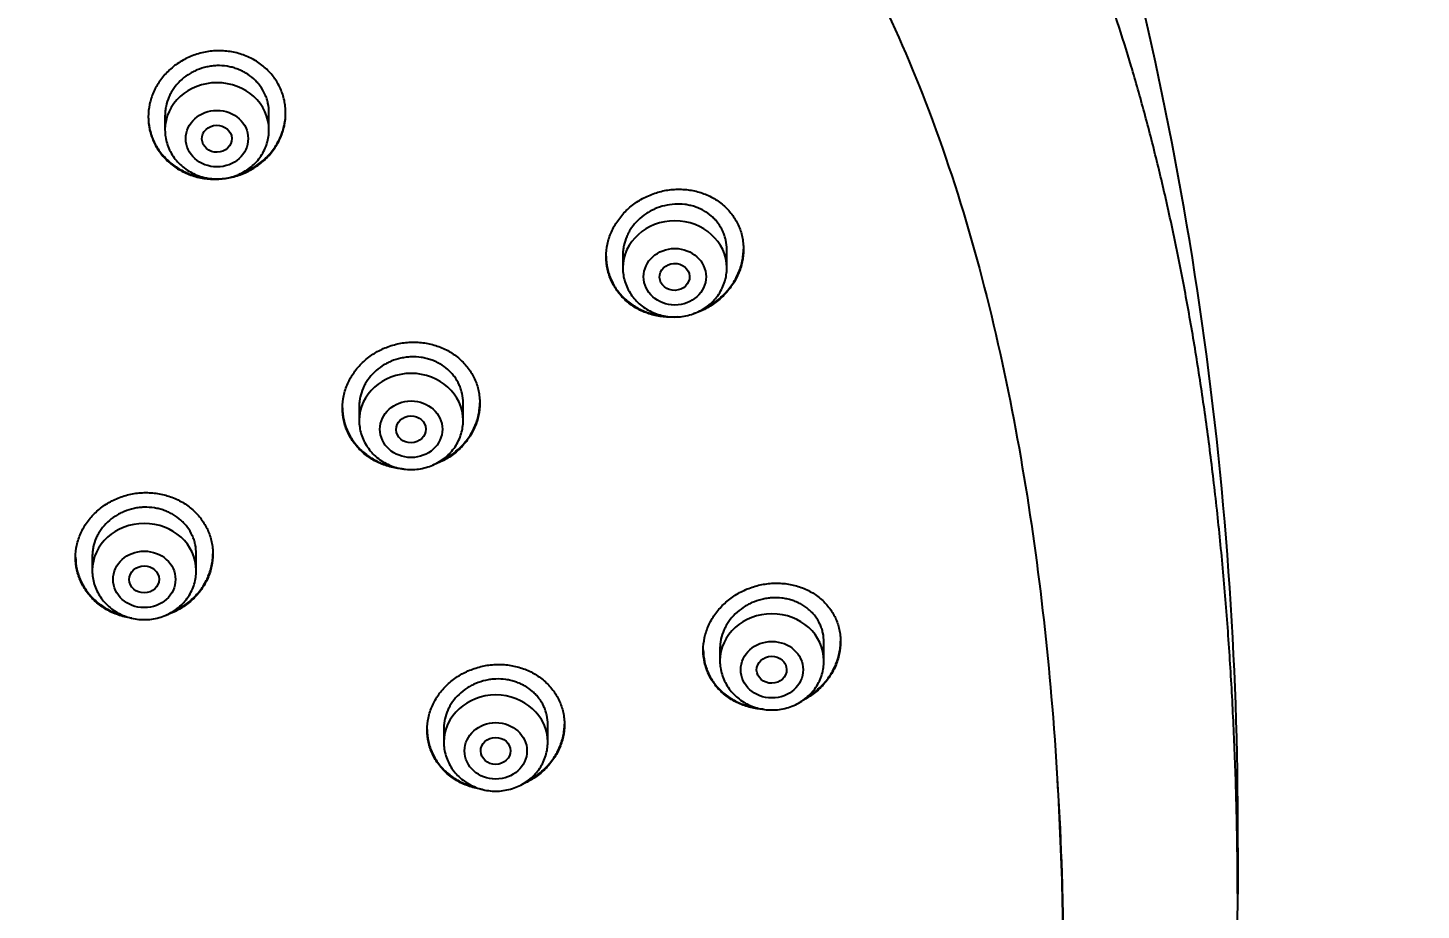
# Model space of a CAD drawing. Header units: millimetres. Extents: x 976 to 9349, y -1578 to 2211.
# Drawn here: x 5932.471 to 5936.224, y 656.693 to 659.07 of the extents above; entities that cross this region are included whole.
import ezdxf

# ---------------------------------------------------------------- set-up
doc = ezdxf.new("R2010")
doc.units = ezdxf.units.MM
doc.layers.add('Szkic', color=6, linetype='Continuous')
doc.layers.add('Wbudowane', color=175, linetype='Continuous')
doc.dimstyles.new('ISO-25', dxfattribs={"dimtxt": 4, "dimasz": 5, "dimexe": 1.25, "dimexo": 0.625, "dimgap": 1, "dimtad": 1, "dimtxsty": 'Standard', "dimcen": 2.5, "dimadec": 0, "dimazin": 0, "dimtfac": 1, "dimtmove": 0, "dimatfit": 3, "dimfxl": 1, "dimarcsym": 0})

# ---------------------------------------------------------------- blocks, each defined once
blk = doc.blocks.new('Z$W@#21058')
for p, q in [((22.4706, 140.3597), (22.4706, 140.3212)), ((22.7506, 140.3212), (22.7506, 140.3672)), ((23.7037, 139.984), (23.7037, 139.9491)), ((23.9837, 139.9491), (23.9837, 139.9987)), ((22.9936, 139.5756), (22.9936, 139.5382)), ((23.2736, 139.5382), (23.2736, 139.5853)), ((22.5548, 139.1338), (22.5548, 139.1793)), ((22.2748, 139.1726), (22.2748, 139.1338)), ((23.9652, 138.9242), (23.9652, 138.8905)), ((24.2452, 138.8905), (24.2452, 138.9411)), ((23.2215, 138.7085), (23.2215, 138.6718)), ((23.5015, 138.6718), (23.5015, 138.7192))]:
    blk.add_line(p, q)
for centre, radius, start, end in [((15.6115, 138.4339), 9.7487, 359.89014, 16.73548), ((15.0757, 138.2665), 10.2855, 359.99685, 0.82854), ((18.3961, 138.0355), 6.9689, 1.89402, 1.89442)]:
    blk.add_arc(centre, radius, start, end)
for centre, start_param in [((22.6106, 140.3212), 3.141598), ((23.8437, 139.9491), 3.141593), ((23.1336, 139.5382), 3.141598), ((22.4148, 139.1338), 3.141598), ((24.1052, 138.8905), 3.141593), ((23.3615, 138.6718), 3.141598)]:
    blk.add_ellipse(centre, major_axis=(-0.14, 0), ratio=0.906308, start_param=start_param, end_param=6.283185)
for centre, major_axis, ratio in [((22.6106, 140.2975), (-0.084, 0), 0.906308), ((22.6103, 140.2972), (-0.0401, -0.0011), 0.906171), ((23.8437, 139.9254), (-0.084, 0), 0.906308), ((23.843, 139.925), (-0.0403, -0.0017), 0.901335), ((23.1336, 139.5146), (-0.084, 0), 0.906308), ((23.1332, 139.5143), (-0.0401, -0.0009), 0.903893), ((22.4148, 139.1101), (-0.084, 0), 0.906308), ((22.4146, 139.11), (-0.0401, -0.0003), 0.905509), ((24.1052, 138.8668), (-0.084, 0), 0.906308), ((24.1045, 138.8666), (-0.0404, -0.0009), 0.89891), ((23.3615, 138.6481), (-0.084, 0), 0.906308), ((23.3611, 138.648), (-0.0402, -0.0005), 0.902582)]:
    blk.add_ellipse(centre, major_axis=major_axis, ratio=ratio)
for points, degree, knots in [([(24.8134, 135.3152), (24.8299, 135.3488), (24.8577, 135.4079), (24.903, 135.5106), (24.945, 135.6144), (24.9866, 135.7248), (25.0258, 135.8384), (25.0636, 135.9572), (25.0994, 136.0804), (25.1334, 136.2086), (25.1653, 136.3418), (25.1953, 136.4802), (25.2231, 136.6237), (25.2487, 136.7723), (25.272, 136.9262), (25.2928, 137.085), (25.311, 137.2487), (25.3265, 137.4167), (25.3392, 137.5888), (25.349, 137.7642), (25.3557, 137.9422), (25.3594, 138.1219), (25.3599, 138.3023), (25.3573, 138.4825), (25.3515, 138.6614), (25.3427, 138.8381), (25.3309, 139.0118), (25.3162, 139.1817), (25.2988, 139.3474), (25.2787, 139.5084), (25.2561, 139.6644), (25.231, 139.8153), (25.2037, 139.9609), (25.1743, 140.1013), (25.1427, 140.2365), (25.1091, 140.3667), (25.0736, 140.4918), (25.0363, 140.6121), (24.9972, 140.7277), (24.9563, 140.8388), (24.9137, 140.9456), (24.8694, 141.0484), (24.8235, 141.147), (24.7758, 141.2422), (24.7268, 141.3333), (24.6754, 141.422), (24.6237, 141.5056), (24.5683, 141.5886), (24.5347, 141.6362), (24.5147, 141.6635)], 3, [0, 0, 0, 0, 0.015328, 0.032003, 0.04915, 0.066822, 0.085085, 0.103921, 0.123405, 0.143553, 0.164377, 0.185929, 0.208198, 0.231213, 0.254939, 0.279422, 0.304569, 0.330392, 0.35677, 0.383669, 0.410932, 0.438468, 0.466116, 0.493711, 0.521135, 0.548203, 0.574851, 0.600926, 0.626403, 0.651177, 0.675248, 0.698572, 0.721161, 0.742992, 0.764128, 0.784529, 0.804276, 0.823364, 0.841825, 0.859738, 0.877072, 0.893907, 0.910284, 0.926216, 0.941751, 0.956935, 0.971793, 0.986369, 1, 1, 1, 1]), ([(24.1719, 141.0698), (24.3154, 140.8588), (24.5544, 140.3764), (24.7648, 139.595), (24.8577, 138.8851), (24.882, 138.4481), (24.8867, 138.288)], 3, [0, 0, 0, 0, 0.2586389, 0.546251, 0.8338632, 1, 1, 1, 1]), ([(22.4256, 140.356), (22.4256, 140.3674), (22.4268, 140.3787), (22.4304, 140.3953), (22.4318, 140.4009), (22.4353, 140.4118), (22.4374, 140.4173), (22.4444, 140.4331), (22.45, 140.4432), (22.4601, 140.4576), (22.4637, 140.4622), (22.4714, 140.4713), (22.4754, 140.4756), (22.4882, 140.4879), (22.4975, 140.4953), (22.5126, 140.5052), (22.5178, 140.5083), (22.5285, 140.5139), (22.5394, 140.5191), (22.5507, 140.5232), (22.5623, 140.5268), (22.5682, 140.5284), (22.5861, 140.5323), (22.5981, 140.5338), (22.6162, 140.5343), (22.6222, 140.5342), (22.6343, 140.5335), (22.6404, 140.5328), (22.6582, 140.5301), (22.6698, 140.5272), (22.6866, 140.5212), (22.6921, 140.5189), (22.7029, 140.5138), (22.7081, 140.5111), (22.7232, 140.5021), (22.7326, 140.4952), (22.7456, 140.4835), (22.7497, 140.4794), (22.7574, 140.4709), (22.7646, 140.462), (22.7708, 140.4525), (22.7766, 140.4427), (22.7792, 140.4376), (22.7862, 140.422), (22.7897, 140.4113), (22.7932, 140.3948), (22.7941, 140.3892), (22.7953, 140.3779), (22.7956, 140.3722), (22.7956, 140.3553), (22.7945, 140.344), (22.7909, 140.3272), (22.7895, 140.3216), (22.786, 140.3107), (22.7819, 140.3), (22.7768, 140.2897), (22.7711, 140.2795), (22.768, 140.2746), (22.7579, 140.2601), (22.7502, 140.2512), (22.7375, 140.2389), (22.733, 140.2349), (22.7237, 140.2274), (22.7188, 140.2239), (22.7037, 140.214), (22.6931, 140.2084), (22.6764, 140.2014), (22.6706, 140.1993), (22.659, 140.1956), (22.6532, 140.1941), (22.6354, 140.1903), (22.6234, 140.1888), (22.6052, 140.1882), (22.5991, 140.1883), (22.587, 140.189), (22.5751, 140.1903), (22.5634, 140.1927), (22.5517, 140.1956), (22.5459, 140.1974), (22.5291, 140.2034), (22.5184, 140.2084), (22.5033, 140.2173), (22.4984, 140.2205), (22.4889, 140.2275), (22.4844, 140.2312), (22.4715, 140.2428), (22.4638, 140.2513), (22.4537, 140.2652), (22.4505, 140.27), (22.4447, 140.2799), (22.4396, 140.2899), (22.4355, 140.3004), (22.4319, 140.3111), (22.4304, 140.3166), (22.4268, 140.3333), (22.4256, 140.3446), (22.4256, 140.356)], 3, [0, 0, 0, 0, 0.03125, 0.03125, 0.046875, 0.046875, 0.0625, 0.0625, 0.09375, 0.09375, 0.109375, 0.109375, 0.125, 0.125, 0.15625, 0.15625, 0.171875, 0.171875, 0.1875, 0.203125, 0.203125, 0.21875, 0.21875, 0.25, 0.25, 0.265625, 0.265625, 0.28125, 0.28125, 0.3125, 0.3125, 0.328125, 0.328125, 0.34375, 0.34375, 0.375, 0.375, 0.390625, 0.390625, 0.40625, 0.421875, 0.421875, 0.4375, 0.4375, 0.46875, 0.46875, 0.484375, 0.484375, 0.5, 0.5, 0.53125, 0.53125, 0.546875, 0.546875, 0.5625, 0.578125, 0.578125, 0.59375, 0.59375, 0.625, 0.625, 0.640625, 0.640625, 0.65625, 0.65625, 0.6875, 0.6875, 0.703125, 0.703125, 0.71875, 0.71875, 0.75, 0.75, 0.765625, 0.765625, 0.78125, 0.796875, 0.796875, 0.8125, 0.8125, 0.84375, 0.84375, 0.859375, 0.859375, 0.875, 0.875, 0.90625, 0.90625, 0.921875, 0.921875, 0.9375, 0.953125, 0.953125, 0.96875, 0.96875, 1, 1, 1, 1]), ([(22.7506, 140.3672), (22.7506, 140.3759), (22.7497, 140.3844), (22.7471, 140.3968), (22.746, 140.401), (22.7433, 140.4091), (22.7417, 140.4132), (22.7364, 140.4249), (22.7321, 140.4323), (22.7245, 140.4428), (22.7217, 140.4462), (22.7159, 140.4527), (22.7128, 140.4558), (22.703, 140.4646), (22.696, 140.4698), (22.6844, 140.4766), (22.6805, 140.4787), (22.6724, 140.4825), (22.6641, 140.4859), (22.6555, 140.4886), (22.6467, 140.4908), (22.6422, 140.4917), (22.6286, 140.4938), (22.6195, 140.4944), (22.6058, 140.494), (22.6013, 140.4936), (22.5921, 140.4925), (22.5875, 140.4917), (22.5741, 140.4888), (22.5654, 140.4861), (22.5527, 140.4808), (22.5485, 140.4788), (22.5404, 140.4745), (22.5365, 140.4722), (22.5252, 140.4648), (22.5181, 140.4592), (22.5051, 140.4466), (22.4993, 140.4399), (22.4917, 140.429), (22.4894, 140.4253), (22.485, 140.4176), (22.483, 140.4137), (22.4778, 140.4017), (22.4751, 140.3934), (22.4725, 140.3808), (22.4718, 140.3765), (22.4709, 140.3679), (22.4706, 140.3636), (22.4706, 140.3593), (22.4706, 140.3593), (22.4706, 140.3593)], 3, [0, 0, 0, 0, 0.062493, 0.062493, 0.09374, 0.09374, 0.124986, 0.124986, 0.187479, 0.187479, 0.218726, 0.218726, 0.249972, 0.249972, 0.312465, 0.312465, 0.343712, 0.343712, 0.374958, 0.406205, 0.406205, 0.437451, 0.437451, 0.499944, 0.499944, 0.531191, 0.531191, 0.562437, 0.562437, 0.62493, 0.62493, 0.656177, 0.656177, 0.687423, 0.687423, 0.749916, 0.749916, 0.81241, 0.81241, 0.843656, 0.843656, 0.874903, 0.874903, 0.937396, 0.937396, 0.968642, 0.968642, 0.999889, 0.999889, 1, 1, 1, 1]), ([(22.4256, 140.3572), (22.4257, 140.3461), (22.4269, 140.3352), (22.4304, 140.319), (22.4318, 140.3136), (22.4354, 140.3028), (22.4374, 140.2975), (22.4444, 140.2819), (22.4501, 140.2722), (22.4602, 140.2583), (22.4639, 140.2538), (22.4716, 140.2452), (22.4757, 140.2412), (22.4886, 140.2295), (22.4979, 140.2226), (22.5131, 140.2136), (22.5184, 140.2108), (22.5291, 140.2058), (22.54, 140.2013), (22.5514, 140.1978), (22.563, 140.1949), (22.569, 140.1937), (22.5776, 140.1923), (22.5803, 140.1919), (22.583, 140.1916)], 3, [0, 0, 0, 0, 0.13511, 0.13511, 0.2045845, 0.2045845, 0.2740591, 0.2740591, 0.4130082, 0.4130082, 0.4824828, 0.4824828, 0.5519573, 0.5519573, 0.6909065, 0.6909065, 0.760381, 0.760381, 0.8298556, 0.8993301, 0.8993301, 0.9688047, 0.9688047, 1, 1, 1, 1]), ([(22.668, 140.2006), (22.6726, 140.2021), (22.6772, 140.2039), (22.6873, 140.2081), (22.6928, 140.2107), (22.7035, 140.2163), (22.7086, 140.2194), (22.7236, 140.2292), (22.7329, 140.2366), (22.7502, 140.2532), (22.7578, 140.2622), (22.7678, 140.2765), (22.7709, 140.2814), (22.7766, 140.2915), (22.7793, 140.2968), (22.7862, 140.3127), (22.7897, 140.3235), (22.7932, 140.3402), (22.7941, 140.3459), (22.7953, 140.3568), (22.7956, 140.362), (22.7956, 140.3671)], 3, [0, 0, 0, 0, 0.0634595, 0.0634595, 0.1420618, 0.1420618, 0.2206642, 0.2206642, 0.3778689, 0.3778689, 0.5350736, 0.5350736, 0.6136759, 0.6136759, 0.6922783, 0.6922783, 0.8494829, 0.8494829, 0.9280853, 0.9280853, 1, 1, 1, 1]), ([(22.4706, 140.3212), (22.4707, 140.3144), (22.4716, 140.303), (22.4757, 140.2841), (22.4826, 140.2666), (22.4922, 140.2498), (22.5041, 140.2347), (22.5183, 140.2212), (22.5344, 140.2098), (22.552, 140.2007), (22.5709, 140.194), (22.5906, 140.1899), (22.6108, 140.1886), (22.6309, 140.19), (22.6506, 140.1941), (22.6695, 140.2008), (22.6872, 140.21), (22.7032, 140.2214), (22.7174, 140.235), (22.7294, 140.2502), (22.7388, 140.267), (22.7457, 140.2845), (22.7498, 140.3034), (22.7507, 140.3146), (22.7506, 140.3212)], 3, [0, 0, 0, 0, 0.043723, 0.08855, 0.133515, 0.178674, 0.224062, 0.269684, 0.315523, 0.361546, 0.407709, 0.453968, 0.500279, 0.546601, 0.592892, 0.639107, 0.685199, 0.73112, 0.776832, 0.822308, 0.867548, 0.912577, 0.957444, 1, 1, 1, 1]), ([(23.6587, 139.9793), (23.6587, 139.9907), (23.6599, 140.002), (23.6635, 140.0187), (23.6649, 140.0242), (23.6685, 140.0352), (23.6705, 140.0407), (23.6775, 140.0566), (23.6832, 140.0668), (23.6933, 140.0813), (23.6969, 140.086), (23.7046, 140.0951), (23.7087, 140.0995), (23.7215, 140.112), (23.7308, 140.1196), (23.7459, 140.1298), (23.7511, 140.1329), (23.7617, 140.1388), (23.7726, 140.1441), (23.7839, 140.1485), (23.7954, 140.1524), (23.8013, 140.1541), (23.8191, 140.1584), (23.8311, 140.1602), (23.8491, 140.1612), (23.8551, 140.1613), (23.8672, 140.1609), (23.8733, 140.1605), (23.891, 140.1582), (23.9026, 140.1557), (23.9194, 140.1503), (23.9249, 140.1482), (23.9357, 140.1435), (23.9409, 140.1409), (23.956, 140.1325), (23.9654, 140.126), (23.9784, 140.1147), (23.9825, 140.1108), (23.9902, 140.1025), (23.9975, 140.0939), (24.0037, 140.0846), (24.0095, 140.075), (24.0122, 140.07), (24.0192, 140.0546), (24.0227, 140.044), (24.0263, 140.0276), (24.0272, 140.0221), (24.0284, 140.0107), (24.0287, 140.0051), (24.0287, 139.9881), (24.0275, 139.9769), (24.024, 139.96), (24.0225, 139.9543), (24.019, 139.9433), (24.0149, 139.9325), (24.0098, 139.922), (24.0041, 139.9117), (24.0009, 139.9067), (23.9908, 139.8919), (23.9832, 139.8828), (23.9705, 139.8702), (23.966, 139.8662), (23.9567, 139.8585), (23.9518, 139.8548), (23.9368, 139.8446), (23.9263, 139.8387), (23.9096, 139.8313), (23.9039, 139.8291), (23.8967, 139.8267), (23.8954, 139.8262), (23.8941, 139.8258)], 3, [0, 0, 0, 0, 0.0442206, 0.0442206, 0.066331, 0.066331, 0.0884413, 0.0884413, 0.1326619, 0.1326619, 0.1547723, 0.1547723, 0.1768826, 0.1768826, 0.2211032, 0.2211032, 0.2432136, 0.2432136, 0.2653239, 0.2874342, 0.2874342, 0.3095445, 0.3095445, 0.3537652, 0.3537652, 0.3758755, 0.3758755, 0.3979858, 0.3979858, 0.4422065, 0.4422065, 0.4643168, 0.4643168, 0.4864271, 0.4864271, 0.5306478, 0.5306478, 0.5527581, 0.5527581, 0.5748684, 0.5969788, 0.5969788, 0.6190891, 0.6190891, 0.6633097, 0.6633097, 0.6854201, 0.6854201, 0.7075304, 0.7075304, 0.751751, 0.751751, 0.7738614, 0.7738614, 0.7959717, 0.818082, 0.818082, 0.8401923, 0.8401923, 0.884413, 0.884413, 0.9065233, 0.9065233, 0.9286336, 0.9286336, 0.9728543, 0.9728543, 0.9949646, 0.9949646, 1, 1, 1, 1]), ([(23.9837, 139.9987), (23.9837, 140.0073), (23.9828, 140.0158), (23.9801, 140.0282), (23.979, 140.0323), (23.9763, 140.0404), (23.9747, 140.0444), (23.9694, 140.0559), (23.9651, 140.0632), (23.9574, 140.0734), (23.9546, 140.0767), (23.9487, 140.083), (23.9456, 140.086), (23.9359, 140.0944), (23.9288, 140.0994), (23.9172, 140.1059), (23.9132, 140.1078), (23.9051, 140.1114), (23.8969, 140.1145), (23.8883, 140.1168), (23.8795, 140.1188), (23.875, 140.1196), (23.8615, 140.1213), (23.8524, 140.1216), (23.8342, 140.1205), (23.825, 140.1191), (23.8071, 140.1148), (23.7985, 140.1119), (23.7858, 140.1063), (23.7816, 140.1043), (23.7735, 140.0998), (23.7697, 140.0975), (23.7583, 140.0898), (23.7513, 140.0841), (23.7382, 140.0713), (23.7325, 140.0645), (23.7249, 140.0535), (23.7225, 140.0498), (23.7182, 140.042), (23.7162, 140.038), (23.7109, 140.0259), (23.7082, 140.0177), (23.7055, 140.005), (23.7049, 140.0007), (23.7039, 139.9921), (23.7037, 139.9879), (23.7037, 139.9836), (23.7037, 139.9836), (23.7037, 139.9836)], 3, [0, 0, 0, 0, 0.062497, 0.062497, 0.093746, 0.093746, 0.124994, 0.124994, 0.187492, 0.187492, 0.21874, 0.21874, 0.249989, 0.249989, 0.312486, 0.312486, 0.343734, 0.343734, 0.374983, 0.406232, 0.406232, 0.43748, 0.43748, 0.499977, 0.499977, 0.562475, 0.562475, 0.624972, 0.624972, 0.65622, 0.65622, 0.687469, 0.687469, 0.749966, 0.749966, 0.812463, 0.812463, 0.843712, 0.843712, 0.87496, 0.87496, 0.937458, 0.937458, 0.968706, 0.968706, 0.999955, 0.999955, 1, 1, 1, 1]), ([(23.6587, 139.9805), (23.6588, 139.9694), (23.66, 139.9586), (23.6635, 139.9425), (23.665, 139.9371), (23.6685, 139.9264), (23.6706, 139.9212), (23.6776, 139.9058), (23.6834, 139.8962), (23.6935, 139.8826), (23.6972, 139.8782), (23.705, 139.8698), (23.7091, 139.8659), (23.722, 139.8546), (23.7314, 139.8479), (23.7466, 139.8393), (23.7519, 139.8367), (23.7626, 139.8319), (23.7736, 139.8277), (23.785, 139.8246), (23.7966, 139.8219), (23.8025, 139.8209), (23.8121, 139.8196), (23.8156, 139.8193), (23.8192, 139.819)], 3, [0, 0, 0, 0, 0.1336866, 0.1336866, 0.2024423, 0.2024423, 0.2711979, 0.2711979, 0.4087093, 0.4087093, 0.4774649, 0.4774649, 0.5462206, 0.5462206, 0.6837319, 0.6837319, 0.7524876, 0.7524876, 0.8212432, 0.8899989, 0.8899989, 0.9587546, 0.9587546, 1, 1, 1, 1]), ([(23.8513, 139.8172), (23.8491, 139.817), (23.8469, 139.8168), (23.8386, 139.8163), (23.8325, 139.8163), (23.8205, 139.8167), (23.8086, 139.8177), (23.7969, 139.8197), (23.7853, 139.8223), (23.7795, 139.8239), (23.7626, 139.8295), (23.7519, 139.8342), (23.7367, 139.8428), (23.7318, 139.8459), (23.7223, 139.8526), (23.7178, 139.8561), (23.7049, 139.8674), (23.6971, 139.8757), (23.6869, 139.8893), (23.6837, 139.894), (23.6779, 139.9037), (23.6753, 139.9087), (23.6683, 139.9239), (23.6648, 139.9346), (23.6599, 139.9567), (23.6587, 139.9679), (23.6587, 139.9793)], 3, [0, 0, 0, 0, 0.022294, 0.022294, 0.083401, 0.083401, 0.144507, 0.205614, 0.205614, 0.26672, 0.26672, 0.388934, 0.388934, 0.45004, 0.45004, 0.511147, 0.511147, 0.63336, 0.63336, 0.694467, 0.694467, 0.755573, 0.755573, 0.877787, 0.877787, 1, 1, 1, 1]), ([(23.9192, 139.8378), (23.9233, 139.8397), (23.9273, 139.8418), (23.9366, 139.8469), (23.9417, 139.8501), (23.9567, 139.8603), (23.966, 139.8679), (23.9832, 139.8849), (23.9908, 139.894), (24.0008, 139.9086), (24.0039, 139.9136), (24.0096, 139.9239), (24.0123, 139.9292), (24.0192, 139.9453), (24.0227, 139.9562), (24.0263, 139.973), (24.0272, 139.9787), (24.0284, 139.9897), (24.0287, 139.9949), (24.0287, 140)], 3, [0, 0, 0, 0, 0.063483, 0.063483, 0.14928, 0.14928, 0.320873, 0.320873, 0.492466, 0.492466, 0.578262, 0.578262, 0.664059, 0.664059, 0.835652, 0.835652, 0.921449, 0.921449, 1, 1, 1, 1]), ([(23.7037, 139.9491), (23.7037, 139.9424), (23.7046, 139.931), (23.7087, 139.9121), (23.7157, 139.8947), (23.7252, 139.8779), (23.7371, 139.8627), (23.7513, 139.8492), (23.7673, 139.8378), (23.785, 139.8286), (23.8039, 139.822), (23.8236, 139.8179), (23.8437, 139.8165), (23.8638, 139.8179), (23.8836, 139.822), (23.9025, 139.8286), (23.9201, 139.8378), (23.9362, 139.8493), (23.9504, 139.8628), (23.9623, 139.878), (23.9719, 139.8948), (23.9787, 139.9123), (23.9828, 139.9312), (23.9837, 139.9425), (23.9837, 139.9491)], 3, [0, 0, 0, 0, 0.043416, 0.088242, 0.133206, 0.178365, 0.223751, 0.269371, 0.315209, 0.361231, 0.407394, 0.453652, 0.499964, 0.546286, 0.592577, 0.638793, 0.684885, 0.730809, 0.776522, 0.822, 0.867242, 0.912272, 0.95714, 1, 1, 1, 1]), ([(22.9486, 139.5716), (22.9486, 139.5829), (22.9498, 139.5941), (22.9533, 139.6106), (22.9548, 139.6161), (22.9583, 139.627), (22.9604, 139.6324), (22.9673, 139.6481), (22.973, 139.6581), (22.9831, 139.6724), (22.9867, 139.6771), (22.9944, 139.686), (22.9985, 139.6903), (23.0113, 139.7026), (23.0206, 139.71), (23.0357, 139.7199), (23.0409, 139.723), (23.0516, 139.7286), (23.0625, 139.7338), (23.0738, 139.738), (23.0853, 139.7416), (23.0913, 139.7432), (23.1091, 139.7472), (23.1211, 139.7487), (23.1392, 139.7494), (23.1452, 139.7493), (23.1573, 139.7487), (23.1634, 139.7481), (23.1812, 139.7455), (23.1927, 139.7427), (23.2095, 139.7369), (23.2151, 139.7347), (23.2258, 139.7298), (23.231, 139.7272), (23.2461, 139.7184), (23.2555, 139.7117), (23.2684, 139.7002), (23.2726, 139.6962), (23.2802, 139.6879), (23.2875, 139.6792), (23.2937, 139.6698), (23.2995, 139.6601), (23.3021, 139.6551), (23.3091, 139.6398), (23.3126, 139.6292), (23.3162, 139.6129), (23.3171, 139.6073), (23.3183, 139.5961), (23.3186, 139.5905), (23.3186, 139.5738), (23.3174, 139.5626), (23.3139, 139.546), (23.3124, 139.5404), (23.3089, 139.5295), (23.3048, 139.5189), (23.2996, 139.5086), (23.294, 139.4986), (23.2908, 139.4936), (23.2807, 139.4792), (23.273, 139.4703), (23.2603, 139.458), (23.2558, 139.4541), (23.2464, 139.4466), (23.2415, 139.4431), (23.2265, 139.4332), (23.2159, 139.4276), (23.2002, 139.4209), (23.1955, 139.4192), (23.1907, 139.4176)], 3, [0, 0, 0, 0, 0.044621, 0.044621, 0.066932, 0.066932, 0.089242, 0.089242, 0.133863, 0.133863, 0.156174, 0.156174, 0.178484, 0.178484, 0.223105, 0.223105, 0.245416, 0.245416, 0.267726, 0.290037, 0.290037, 0.312347, 0.312347, 0.356968, 0.356968, 0.379279, 0.379279, 0.401589, 0.401589, 0.44621, 0.44621, 0.468521, 0.468521, 0.490831, 0.490831, 0.535452, 0.535452, 0.557763, 0.557763, 0.580073, 0.602384, 0.602384, 0.624695, 0.624695, 0.669316, 0.669316, 0.691626, 0.691626, 0.713937, 0.713937, 0.758558, 0.758558, 0.780868, 0.780868, 0.803179, 0.825489, 0.825489, 0.8478, 0.8478, 0.892421, 0.892421, 0.914731, 0.914731, 0.937042, 0.937042, 0.981663, 0.981663, 1, 1, 1, 1]), ([(23.2736, 139.5853), (23.2736, 139.5938), (23.2727, 139.6022), (23.27, 139.6146), (23.2689, 139.6186), (23.2662, 139.6267), (23.2646, 139.6307), (23.2593, 139.6423), (23.255, 139.6495), (23.2474, 139.6598), (23.2446, 139.6632), (23.2387, 139.6695), (23.2356, 139.6726), (23.2259, 139.6812), (23.2189, 139.6863), (23.2073, 139.6929), (23.2034, 139.695), (23.1953, 139.6987), (23.187, 139.702), (23.1784, 139.7045), (23.1696, 139.7066), (23.1651, 139.7075), (23.1516, 139.7095), (23.1425, 139.7099), (23.1288, 139.7094), (23.1243, 139.7091), (23.1151, 139.7079), (23.1105, 139.7071), (23.0971, 139.7041), (23.0884, 139.7014), (23.0757, 139.696), (23.0715, 139.6941), (23.0634, 139.6898), (23.0595, 139.6875), (23.0482, 139.6801), (23.0411, 139.6745), (23.0281, 139.6619), (23.0223, 139.6552), (23.0147, 139.6444), (23.0123, 139.6407), (23.008, 139.6331), (23.006, 139.6292), (23.0007, 139.6172), (22.9981, 139.6091), (22.9954, 139.5965), (22.9947, 139.5923), (22.9938, 139.5837), (22.9936, 139.5795), (22.9936, 139.5753), (22.9936, 139.5752), (22.9936, 139.5752)], 3, [0, 0, 0, 0, 0.062494, 0.062494, 0.093741, 0.093741, 0.124988, 0.124988, 0.187482, 0.187482, 0.218729, 0.218729, 0.249976, 0.249976, 0.31247, 0.31247, 0.343717, 0.343717, 0.374964, 0.406211, 0.406211, 0.437458, 0.437458, 0.499952, 0.499952, 0.531199, 0.531199, 0.562447, 0.562447, 0.624941, 0.624941, 0.656188, 0.656188, 0.687435, 0.687435, 0.749929, 0.749929, 0.812423, 0.812423, 0.84367, 0.84367, 0.874917, 0.874917, 0.937411, 0.937411, 0.968658, 0.968658, 0.999905, 0.999905, 1, 1, 1, 1]), ([(22.9486, 139.5727), (22.9487, 139.5617), (22.9499, 139.551), (22.9533, 139.535), (22.9548, 139.5297), (22.9583, 139.519), (22.9604, 139.5137), (22.9674, 139.4984), (22.9731, 139.4888), (22.9832, 139.4752), (22.9869, 139.4708), (22.9946, 139.4623), (22.9987, 139.4583), (23.0115, 139.4469), (23.0209, 139.4402), (23.0361, 139.4314), (23.0414, 139.4286), (23.0521, 139.4238), (23.063, 139.4194), (23.0744, 139.4161), (23.0837, 139.4138), (23.0872, 139.413), (23.0908, 139.4124)], 3, [0, 0, 0, 0, 0.143035, 0.143035, 0.216867, 0.216867, 0.290699, 0.290699, 0.438363, 0.438363, 0.512195, 0.512195, 0.586027, 0.586027, 0.733691, 0.733691, 0.807523, 0.807523, 0.881355, 0.955187, 0.955187, 1, 1, 1, 1]), ([(23.1135, 139.4074), (23.1083, 139.4078), (23.0972, 139.4089), (23.0863, 139.4111), (23.0747, 139.4139), (23.0689, 139.4155), (23.052, 139.4214), (23.0414, 139.4262), (23.0263, 139.4349), (23.0214, 139.4381), (23.0119, 139.4449), (23.0074, 139.4485), (22.9945, 139.4599), (22.9868, 139.4683), (22.9766, 139.4819), (22.9735, 139.4867), (22.9677, 139.4964), (22.9625, 139.5063), (22.9584, 139.5166), (22.9549, 139.5272), (22.9534, 139.5326), (22.9498, 139.5491), (22.9486, 139.5603), (22.9486, 139.5716)], 3, [0, 0, 0, 0, 0.058414, 0.12567, 0.12567, 0.192926, 0.192926, 0.327438, 0.327438, 0.394694, 0.394694, 0.461951, 0.461951, 0.596463, 0.596463, 0.663719, 0.663719, 0.730975, 0.798231, 0.798231, 0.865488, 0.865488, 1, 1, 1, 1]), ([(23.2089, 139.4268), (23.213, 139.4286), (23.217, 139.4306), (23.2263, 139.4355), (23.2314, 139.4386), (23.2464, 139.4484), (23.2557, 139.4558), (23.273, 139.4724), (23.2806, 139.4813), (23.2907, 139.4955), (23.2938, 139.5004), (23.2995, 139.5105), (23.3021, 139.5157), (23.3091, 139.5315), (23.3126, 139.5423), (23.3162, 139.5589), (23.3171, 139.5645), (23.3182, 139.5754), (23.3185, 139.5806), (23.3186, 139.5858)], 3, [0, 0, 0, 0, 0.062786, 0.062786, 0.148518, 0.148518, 0.319981, 0.319981, 0.491443, 0.491443, 0.577175, 0.577175, 0.662906, 0.662906, 0.834369, 0.834369, 0.9201, 0.9201, 1, 1, 1, 1]), ([(22.9936, 139.5382), (22.9936, 139.5315), (22.9945, 139.5201), (22.9986, 139.5011), (23.0056, 139.4837), (23.0151, 139.4669), (23.0271, 139.4517), (23.0412, 139.4382), (23.0573, 139.4268), (23.075, 139.4177), (23.0939, 139.411), (23.1136, 139.407), (23.1337, 139.4056), (23.1538, 139.407), (23.1735, 139.4111), (23.1924, 139.4178), (23.2101, 139.427), (23.2262, 139.4384), (23.2403, 139.452), (23.2523, 139.4672), (23.2618, 139.4841), (23.2687, 139.5016), (23.2727, 139.5204), (23.2736, 139.5317), (23.2736, 139.5382)], 3, [0, 0, 0, 0, 0.043723, 0.08855, 0.133515, 0.178674, 0.224062, 0.269684, 0.315523, 0.361546, 0.407709, 0.453968, 0.500279, 0.546601, 0.592892, 0.639107, 0.685199, 0.73112, 0.776832, 0.822308, 0.867548, 0.912577, 0.957444, 1, 1, 1, 1]), ([(22.2298, 139.169), (22.2298, 139.1803), (22.231, 139.1913), (22.2345, 139.2077), (22.236, 139.2132), (22.2395, 139.224), (22.2416, 139.2293), (22.2485, 139.2449), (22.2542, 139.2549), (22.2643, 139.269), (22.2679, 139.2736), (22.2756, 139.2824), (22.2797, 139.2867), (22.2925, 139.2987), (22.3018, 139.306), (22.3169, 139.3157), (22.3222, 139.3187), (22.3328, 139.3243), (22.3437, 139.3293), (22.3551, 139.3333), (22.3666, 139.3368), (22.3726, 139.3384), (22.3905, 139.3421), (22.4025, 139.3435), (22.4205, 139.344), (22.4266, 139.3439), (22.4387, 139.3431), (22.4447, 139.3424), (22.4625, 139.3397), (22.4741, 139.3368), (22.4909, 139.3308), (22.4964, 139.3286), (22.5072, 139.3236), (22.5123, 139.3208), (22.5274, 139.312), (22.5368, 139.3052), (22.5497, 139.2936), (22.5538, 139.2896), (22.5615, 139.2812), (22.5687, 139.2725), (22.5749, 139.2631), (22.5807, 139.2534), (22.5833, 139.2484), (22.5903, 139.2331), (22.5938, 139.2225), (22.5974, 139.2063), (22.5983, 139.2007), (22.5995, 139.1896), (22.5998, 139.184), (22.5998, 139.1673), (22.5986, 139.1563), (22.5951, 139.1397), (22.5936, 139.1342), (22.5901, 139.1235), (22.586, 139.1129), (22.5809, 139.1027), (22.5752, 139.0928), (22.572, 139.0879), (22.5619, 139.0736), (22.5542, 139.0649), (22.5415, 139.0528), (22.537, 139.0489), (22.5276, 139.0416), (22.5227, 139.0381), (22.5076, 139.0284), (22.497, 139.0229), (22.4817, 139.0167), (22.4775, 139.0151), (22.4731, 139.0137)], 3, [0, 0, 0, 0, 0.044698, 0.044698, 0.067046, 0.067046, 0.089395, 0.089395, 0.134093, 0.134093, 0.156442, 0.156442, 0.17879, 0.17879, 0.223488, 0.223488, 0.245837, 0.245837, 0.268186, 0.290534, 0.290534, 0.312883, 0.312883, 0.357581, 0.357581, 0.37993, 0.37993, 0.402278, 0.402278, 0.446976, 0.446976, 0.469325, 0.469325, 0.491674, 0.491674, 0.536371, 0.536371, 0.55872, 0.55872, 0.581069, 0.603418, 0.603418, 0.625767, 0.625767, 0.670464, 0.670464, 0.692813, 0.692813, 0.715162, 0.715162, 0.759859, 0.759859, 0.782208, 0.782208, 0.804557, 0.826906, 0.826906, 0.849255, 0.849255, 0.893952, 0.893952, 0.916301, 0.916301, 0.93865, 0.93865, 0.983347, 0.983347, 1, 1, 1, 1]), ([(22.5548, 139.1793), (22.5548, 139.1878), (22.5539, 139.1961), (22.5512, 139.2084), (22.5501, 139.2125), (22.5474, 139.2205), (22.5458, 139.2245), (22.5406, 139.2361), (22.5363, 139.2434), (22.5286, 139.2537), (22.5259, 139.257), (22.52, 139.2634), (22.5169, 139.2665), (22.5072, 139.2751), (22.5002, 139.2803), (22.4887, 139.2871), (22.4847, 139.2891), (22.4766, 139.2929), (22.4683, 139.2963), (22.4597, 139.2989), (22.451, 139.3011), (22.4465, 139.302), (22.4329, 139.3041), (22.4238, 139.3047), (22.4101, 139.3044), (22.4056, 139.304), (22.3964, 139.303), (22.3918, 139.3022), (22.3784, 139.2994), (22.3697, 139.2968), (22.357, 139.2916), (22.3528, 139.2897), (22.3447, 139.2855), (22.3408, 139.2832), (22.3294, 139.276), (22.3223, 139.2705), (22.3093, 139.2581), (22.3035, 139.2515), (22.2959, 139.2408), (22.2935, 139.2372), (22.2892, 139.2296), (22.2872, 139.2257), (22.2819, 139.2139), (22.2793, 139.2058), (22.2766, 139.1933), (22.2759, 139.1891), (22.275, 139.1806), (22.2748, 139.1764), (22.2748, 139.1722), (22.2748, 139.1722), (22.2748, 139.1722)], 3, [0, 0, 0, 0, 0.062493, 0.062493, 0.09374, 0.09374, 0.124987, 0.124987, 0.18748, 0.18748, 0.218727, 0.218727, 0.249973, 0.249973, 0.312467, 0.312467, 0.343714, 0.343714, 0.37496, 0.406207, 0.406207, 0.437454, 0.437454, 0.499947, 0.499947, 0.531194, 0.531194, 0.56244, 0.56244, 0.624934, 0.624934, 0.65618, 0.65618, 0.687427, 0.687427, 0.74992, 0.74992, 0.812414, 0.812414, 0.84366, 0.84366, 0.874907, 0.874907, 0.937401, 0.937401, 0.968647, 0.968647, 0.999894, 0.999894, 1, 1, 1, 1]), ([(22.4894, 139.022), (22.4937, 139.0238), (22.4979, 139.0258), (22.5074, 139.0307), (22.5126, 139.0337), (22.5276, 139.0433), (22.5369, 139.0506), (22.5542, 139.0669), (22.5618, 139.0757), (22.5719, 139.0898), (22.575, 139.0946), (22.5807, 139.1046), (22.5833, 139.1098), (22.5903, 139.1254), (22.5938, 139.1361), (22.5974, 139.1525), (22.5983, 139.1581), (22.5994, 139.169), (22.5997, 139.1742), (22.5998, 139.1794)], 3, [0, 0, 0, 0, 0.065718, 0.065718, 0.151155, 0.151155, 0.322027, 0.322027, 0.4929, 0.4929, 0.578336, 0.578336, 0.663773, 0.663773, 0.834645, 0.834645, 0.920082, 0.920082, 1, 1, 1, 1]), ([(22.2298, 139.1701), (22.2299, 139.1592), (22.231, 139.1485), (22.2345, 139.1326), (22.236, 139.1272), (22.2395, 139.1166), (22.2416, 139.1114), (22.2486, 139.0961), (22.2542, 139.0864), (22.2643, 139.0728), (22.268, 139.0684), (22.2757, 139.0599), (22.2798, 139.0559), (22.2926, 139.0444), (22.302, 139.0376), (22.3172, 139.0287), (22.3224, 139.0259), (22.3331, 139.0209), (22.344, 139.0165), (22.3554, 139.013), (22.3615, 139.0114), (22.3619, 139.0114), (22.3623, 139.0113)], 3, [0, 0, 0, 0, 0.1489842, 0.1489842, 0.2258933, 0.2258933, 0.3028024, 0.3028024, 0.4566207, 0.4566207, 0.5335298, 0.5335298, 0.6104389, 0.6104389, 0.7642571, 0.7642571, 0.8411662, 0.8411662, 0.9180754, 0.9949845, 0.9949845, 1, 1, 1, 1]), ([(22.3817, 139.0054), (22.3808, 139.0055), (22.374, 139.0065), (22.3673, 139.0079), (22.3557, 139.0108), (22.3499, 139.0125), (22.3331, 139.0185), (22.3224, 139.0235), (22.3073, 139.0323), (22.3024, 139.0355), (22.293, 139.0424), (22.2885, 139.046), (22.2756, 139.0575), (22.2679, 139.0659), (22.2578, 139.0795), (22.2546, 139.0843), (22.2489, 139.094), (22.2437, 139.1039), (22.2396, 139.1142), (22.2361, 139.1248), (22.2346, 139.1302), (22.231, 139.1467), (22.2298, 139.1578), (22.2298, 139.169)], 3, [0, 0, 0, 0, 0.010437, 0.0811201, 0.0811201, 0.1518032, 0.1518032, 0.2931693, 0.2931693, 0.3638524, 0.3638524, 0.4345354, 0.4345354, 0.5759016, 0.5759016, 0.6465847, 0.6465847, 0.7172677, 0.7879508, 0.7879508, 0.8586339, 0.8586339, 1, 1, 1, 1]), ([(22.2748, 139.1338), (22.2748, 139.127), (22.2757, 139.1156), (22.2798, 139.0967), (22.2868, 139.0792), (22.2963, 139.0624), (22.3083, 139.0473), (22.3224, 139.0338), (22.3385, 139.0224), (22.3562, 139.0133), (22.3751, 139.0066), (22.3948, 139.0025), (22.4149, 139.0012), (22.435, 139.0026), (22.4547, 139.0067), (22.4736, 139.0134), (22.4913, 139.0226), (22.5074, 139.034), (22.5215, 139.0476), (22.5335, 139.0628), (22.543, 139.0796), (22.5499, 139.0971), (22.5539, 139.116), (22.5548, 139.1272), (22.5548, 139.1338)], 3, [0, 0, 0, 0, 0.043723, 0.08855, 0.133515, 0.178674, 0.224062, 0.269684, 0.315523, 0.361546, 0.407709, 0.453968, 0.500279, 0.546601, 0.592892, 0.639107, 0.685199, 0.73112, 0.776832, 0.822308, 0.867548, 0.912577, 0.957444, 1, 1, 1, 1]), ([(23.9202, 138.9193), (23.9202, 138.9305), (23.9215, 138.9417), (23.925, 138.9582), (23.9265, 138.9637), (23.93, 138.9746), (23.9321, 138.98), (23.9391, 138.9958), (23.9449, 139.0059), (23.955, 139.0203), (23.9586, 139.025), (23.9664, 139.034), (23.9705, 139.0384), (23.9833, 139.0508), (23.9926, 139.0583), (24.0078, 139.0684), (24.013, 139.0716), (24.0236, 139.0774), (24.0345, 139.0827), (24.0458, 139.0871), (24.0574, 139.091), (24.0633, 139.0927), (24.0811, 139.097), (24.093, 139.0988), (24.1111, 139.0999), (24.1171, 139.1001), (24.1291, 139.0997), (24.1352, 139.0993), (24.1529, 139.0972), (24.1644, 139.0948), (24.1811, 139.0896), (24.1866, 139.0876), (24.1973, 139.0831), (24.2025, 139.0806), (24.2176, 139.0725), (24.2269, 139.0662), (24.2399, 139.0552), (24.244, 139.0514), (24.2517, 139.0434), (24.259, 139.035), (24.2652, 139.0259), (24.271, 139.0165), (24.2737, 139.0116), (24.2807, 138.9966), (24.2842, 138.9862), (24.2878, 138.9701), (24.2887, 138.9646), (24.2899, 138.9535), (24.2902, 138.9479), (24.2902, 138.9312), (24.2891, 138.92), (24.2855, 138.9033), (24.284, 138.8977), (24.2805, 138.8867), (24.2764, 138.876), (24.2712, 138.8656), (24.2655, 138.8554), (24.2623, 138.8503), (24.2522, 138.8357), (24.2445, 138.8266), (24.2318, 138.814), (24.2273, 138.81), (24.2179, 138.8023), (24.213, 138.7987), (24.2004, 138.7901), (24.1925, 138.7854), (24.1842, 138.7813)], 3, [0, 0, 0, 0, 0.045952, 0.045952, 0.068928, 0.068928, 0.091904, 0.091904, 0.137856, 0.137856, 0.160832, 0.160832, 0.183808, 0.183808, 0.229761, 0.229761, 0.252737, 0.252737, 0.275713, 0.298689, 0.298689, 0.321665, 0.321665, 0.367617, 0.367617, 0.390593, 0.390593, 0.413569, 0.413569, 0.459521, 0.459521, 0.482497, 0.482497, 0.505473, 0.505473, 0.551425, 0.551425, 0.574402, 0.574402, 0.597378, 0.620354, 0.620354, 0.64333, 0.64333, 0.689282, 0.689282, 0.712258, 0.712258, 0.735234, 0.735234, 0.781186, 0.781186, 0.804162, 0.804162, 0.827138, 0.850114, 0.850114, 0.87309, 0.87309, 0.919042, 0.919042, 0.942019, 0.942019, 0.964995, 0.964995, 1, 1, 1, 1]), ([(24.2452, 138.9411), (24.2452, 138.9496), (24.2443, 138.958), (24.2416, 138.9702), (24.2405, 138.9742), (24.2378, 138.9821), (24.2362, 138.986), (24.2309, 138.9974), (24.2266, 139.0045), (24.2189, 139.0144), (24.2161, 139.0177), (24.2102, 139.0238), (24.2071, 139.0267), (24.1974, 139.0349), (24.1903, 139.0397), (24.1788, 139.046), (24.1749, 139.0479), (24.1668, 139.0513), (24.1586, 139.0543), (24.15, 139.0565), (24.1412, 139.0584), (24.1367, 139.0591), (24.1233, 139.0607), (24.1142, 139.0609), (24.1006, 139.0601), (24.096, 139.0596), (24.0869, 139.0582), (24.0824, 139.0573), (24.069, 139.054), (24.0603, 139.0511), (24.0476, 139.0456), (24.0434, 139.0435), (24.0353, 139.0391), (24.0314, 139.0367), (24.0201, 139.0291), (24.013, 139.0234), (23.9999, 139.0107), (23.9941, 139.0039), (23.9865, 138.9931), (23.9841, 138.9893), (23.9798, 138.9817), (23.9778, 138.9777), (23.9725, 138.9657), (23.9698, 138.9575), (23.9671, 138.945), (23.9664, 138.9408), (23.9655, 138.9323), (23.9652, 138.928), (23.9652, 138.9238), (23.9652, 138.9238), (23.9652, 138.9238)], 3, [0, 0, 0, 0, 0.062497, 0.062497, 0.093745, 0.093745, 0.124994, 0.124994, 0.18749, 0.18749, 0.218739, 0.218739, 0.249987, 0.249987, 0.312484, 0.312484, 0.343732, 0.343732, 0.374981, 0.406229, 0.406229, 0.437478, 0.437478, 0.499974, 0.499974, 0.531223, 0.531223, 0.562471, 0.562471, 0.624968, 0.624968, 0.656216, 0.656216, 0.687465, 0.687465, 0.749961, 0.749961, 0.812458, 0.812458, 0.843707, 0.843707, 0.874955, 0.874955, 0.937452, 0.937452, 0.9687, 0.9687, 0.999949, 0.999949, 1, 1, 1, 1]), ([(23.9202, 138.9203), (23.9203, 138.9094), (23.9215, 138.8988), (23.925, 138.883), (23.9265, 138.8776), (23.9301, 138.8671), (23.9322, 138.8619), (23.9392, 138.8468), (23.9449, 138.8374), (23.9551, 138.824), (23.9588, 138.8197), (23.9666, 138.8115), (23.9707, 138.8076), (23.9835, 138.7966), (23.9929, 138.7901), (24.0082, 138.7817), (24.0134, 138.7792), (24.0241, 138.7746), (24.035, 138.7705), (24.0464, 138.7675), (24.0563, 138.7653), (24.0605, 138.7646), (24.0648, 138.7639)], 3, [0, 0, 0, 0, 0.1418669, 0.1418669, 0.2151142, 0.2151142, 0.2883615, 0.2883615, 0.4348562, 0.4348562, 0.5081036, 0.5081036, 0.5813509, 0.5813509, 0.7278456, 0.7278456, 0.8010929, 0.8010929, 0.8743403, 0.9475876, 0.9475876, 1, 1, 1, 1]), ([(24.0829, 138.76), (24.0786, 138.7602), (24.0683, 138.7611), (24.0583, 138.7628), (24.0467, 138.7653), (24.0409, 138.7668), (24.024, 138.7722), (24.0134, 138.7767), (23.9983, 138.785), (23.9934, 138.7881), (23.9839, 138.7946), (23.9793, 138.7981), (23.9664, 138.8091), (23.9587, 138.8172), (23.9485, 138.8306), (23.9453, 138.8352), (23.9395, 138.8447), (23.9343, 138.8545), (23.9302, 138.8647), (23.9266, 138.8752), (23.9251, 138.8806), (23.9215, 138.8969), (23.9202, 138.908), (23.9202, 138.9193)], 3, [0, 0, 0, 0, 0.0493021, 0.1172091, 0.1172091, 0.1851161, 0.1851161, 0.3209301, 0.3209301, 0.3888371, 0.3888371, 0.4567441, 0.4567441, 0.5925581, 0.5925581, 0.660465, 0.660465, 0.728372, 0.796279, 0.796279, 0.864186, 0.864186, 1, 1, 1, 1]), ([(24.196, 138.7898), (24.2001, 138.7922), (24.2041, 138.7947), (24.2179, 138.8041), (24.2272, 138.8117), (24.2445, 138.8287), (24.2521, 138.8378), (24.2622, 138.8523), (24.2653, 138.8572), (24.2711, 138.8675), (24.2737, 138.8728), (24.2807, 138.8887), (24.2842, 138.8996), (24.2878, 138.9162), (24.2887, 138.9218), (24.2899, 138.9328), (24.2902, 138.938), (24.2902, 138.9433)], 3, [0, 0, 0, 0, 0.0724917, 0.0724917, 0.2591705, 0.2591705, 0.4458493, 0.4458493, 0.5391886, 0.5391886, 0.632528, 0.632528, 0.8192068, 0.8192068, 0.9125462, 0.9125462, 1, 1, 1, 1]), ([(23.1765, 138.7044), (23.1765, 138.7156), (23.1777, 138.7266), (23.1812, 138.743), (23.1827, 138.7484), (23.1862, 138.7592), (23.1883, 138.7646), (23.1953, 138.7802), (23.201, 138.7902), (23.2111, 138.8044), (23.2147, 138.809), (23.2224, 138.8179), (23.2265, 138.8222), (23.2393, 138.8343), (23.2486, 138.8417), (23.2638, 138.8515), (23.269, 138.8546), (23.2797, 138.8602), (23.2906, 138.8654), (23.3019, 138.8695), (23.3134, 138.8732), (23.3194, 138.8748), (23.3372, 138.8788), (23.3492, 138.8803), (23.3673, 138.881), (23.3733, 138.881), (23.3854, 138.8804), (23.3914, 138.8799), (23.4092, 138.8774), (23.4207, 138.8746), (23.4375, 138.869), (23.4431, 138.8668), (23.4538, 138.862), (23.459, 138.8594), (23.474, 138.8509), (23.4834, 138.8443), (23.4964, 138.833), (23.5005, 138.829), (23.5082, 138.8208), (23.5154, 138.8122), (23.5216, 138.803), (23.5273, 138.7934), (23.53, 138.7884), (23.537, 138.7733), (23.5405, 138.7629), (23.5441, 138.7467), (23.545, 138.7413), (23.5462, 138.7302), (23.5465, 138.7246), (23.5465, 138.708), (23.5453, 138.697), (23.5418, 138.6804), (23.5403, 138.6749), (23.5367, 138.6642), (23.5327, 138.6536), (23.5275, 138.6434), (23.5218, 138.6334), (23.5187, 138.6285), (23.5085, 138.6142), (23.5009, 138.6053), (23.4881, 138.5931), (23.4836, 138.5892), (23.4742, 138.5818), (23.4693, 138.5782), (23.4547, 138.5687), (23.4446, 138.5633), (23.4339, 138.5587)], 3, [0, 0, 0, 0, 0.045544, 0.045544, 0.068317, 0.068317, 0.091089, 0.091089, 0.136633, 0.136633, 0.159405, 0.159405, 0.182178, 0.182178, 0.227722, 0.227722, 0.250494, 0.250494, 0.273266, 0.296038, 0.296038, 0.318811, 0.318811, 0.364355, 0.364355, 0.387127, 0.387127, 0.409899, 0.409899, 0.455444, 0.455444, 0.478216, 0.478216, 0.500988, 0.500988, 0.546533, 0.546533, 0.569305, 0.569305, 0.592077, 0.614849, 0.614849, 0.637621, 0.637621, 0.683166, 0.683166, 0.705938, 0.705938, 0.72871, 0.72871, 0.774254, 0.774254, 0.797027, 0.797027, 0.819799, 0.842571, 0.842571, 0.865343, 0.865343, 0.910888, 0.910888, 0.93366, 0.93366, 0.956432, 0.956432, 1, 1, 1, 1]), ([(23.9652, 138.8905), (23.9652, 138.8838), (23.9662, 138.8724), (23.9703, 138.8535), (23.9772, 138.836), (23.9867, 138.8192), (23.9987, 138.8041), (24.0128, 138.7906), (24.0289, 138.7792), (24.0465, 138.77), (24.0654, 138.7633), (24.0851, 138.7592), (24.1052, 138.7579), (24.1254, 138.7592), (24.1451, 138.7633), (24.164, 138.77), (24.1817, 138.7792), (24.1977, 138.7906), (24.2119, 138.8042), (24.2239, 138.8193), (24.2334, 138.8362), (24.2403, 138.8537), (24.2444, 138.8725), (24.2452, 138.8838), (24.2452, 138.8905)], 3, [0, 0, 0, 0, 0.043416, 0.088242, 0.133206, 0.178365, 0.223751, 0.269371, 0.315209, 0.361231, 0.407394, 0.453652, 0.499964, 0.546286, 0.592577, 0.638793, 0.684885, 0.730809, 0.776522, 0.822, 0.867242, 0.912272, 0.95714, 1, 1, 1, 1]), ([(23.5015, 138.7192), (23.5015, 138.7277), (23.5006, 138.736), (23.4979, 138.7482), (23.4968, 138.7522), (23.4941, 138.7602), (23.4925, 138.7641), (23.4872, 138.7756), (23.4829, 138.7828), (23.4753, 138.7929), (23.4725, 138.7962), (23.4666, 138.8025), (23.4636, 138.8055), (23.4538, 138.8139), (23.4468, 138.8189), (23.4353, 138.8255), (23.4313, 138.8275), (23.4232, 138.8311), (23.415, 138.8343), (23.4064, 138.8368), (23.3976, 138.8389), (23.3931, 138.8397), (23.3796, 138.8416), (23.3705, 138.8421), (23.3569, 138.8415), (23.3523, 138.8411), (23.3431, 138.8399), (23.3386, 138.8391), (23.3251, 138.8361), (23.3164, 138.8334), (23.3038, 138.8281), (23.2996, 138.8261), (23.2915, 138.8218), (23.2876, 138.8196), (23.2762, 138.8122), (23.2691, 138.8066), (23.2561, 138.7942), (23.2502, 138.7875), (23.2426, 138.7768), (23.2403, 138.7731), (23.2359, 138.7655), (23.2339, 138.7616), (23.2287, 138.7498), (23.226, 138.7417), (23.2233, 138.7292), (23.2226, 138.725), (23.2217, 138.7166), (23.2215, 138.7124), (23.2215, 138.7082), (23.2215, 138.7082), (23.2215, 138.7081)], 3, [0, 0, 0, 0, 0.062494, 0.062494, 0.093741, 0.093741, 0.124987, 0.124987, 0.187481, 0.187481, 0.218728, 0.218728, 0.249975, 0.249975, 0.312469, 0.312469, 0.343715, 0.343715, 0.374962, 0.406209, 0.406209, 0.437456, 0.437456, 0.49995, 0.49995, 0.531197, 0.531197, 0.562444, 0.562444, 0.624937, 0.624937, 0.656184, 0.656184, 0.687431, 0.687431, 0.749925, 0.749925, 0.812418, 0.812418, 0.843665, 0.843665, 0.874912, 0.874912, 0.937406, 0.937406, 0.968653, 0.968653, 0.9999, 0.9999, 1, 1, 1, 1]), ([(23.1765, 138.7054), (23.1766, 138.6946), (23.1778, 138.684), (23.1812, 138.6682), (23.1827, 138.6629), (23.1862, 138.6523), (23.1883, 138.6471), (23.1953, 138.632), (23.201, 138.6225), (23.2111, 138.6091), (23.2148, 138.6047), (23.2225, 138.5964), (23.2266, 138.5924), (23.2394, 138.5812), (23.2488, 138.5746), (23.264, 138.5659), (23.2692, 138.5632), (23.2799, 138.5585), (23.2908, 138.5542), (23.3022, 138.5509), (23.3083, 138.5495), (23.3085, 138.5494), (23.3088, 138.5493)], 3, [0, 0, 0, 0, 0.1491339, 0.1491339, 0.2261349, 0.2261349, 0.3031358, 0.3031358, 0.4571377, 0.4571377, 0.5341387, 0.5341387, 0.6111396, 0.6111396, 0.7651415, 0.7651415, 0.8421425, 0.8421425, 0.9191434, 0.9961444, 0.9961444, 1, 1, 1, 1]), ([(23.3254, 138.5441), (23.3196, 138.545), (23.3139, 138.546), (23.3025, 138.5487), (23.2967, 138.5504), (23.2799, 138.5561), (23.2692, 138.5608), (23.2541, 138.5694), (23.2492, 138.5725), (23.2398, 138.5792), (23.2353, 138.5828), (23.2224, 138.594), (23.2147, 138.6022), (23.2045, 138.6157), (23.2014, 138.6204), (23.1956, 138.6299), (23.1904, 138.6397), (23.1863, 138.65), (23.1828, 138.6604), (23.1813, 138.6658), (23.1777, 138.6821), (23.1765, 138.6932), (23.1765, 138.7044)], 3, [0, 0, 0, 0, 0.069816, 0.069816, 0.141368, 0.141368, 0.284473, 0.284473, 0.356026, 0.356026, 0.427579, 0.427579, 0.570684, 0.570684, 0.642237, 0.642237, 0.713789, 0.785342, 0.785342, 0.856895, 0.856895, 1, 1, 1, 1]), ([(23.4464, 138.5667), (23.4471, 138.5671), (23.4479, 138.5675), (23.454, 138.5707), (23.4592, 138.5738), (23.4742, 138.5835), (23.4835, 138.5909), (23.5008, 138.6074), (23.5085, 138.6162), (23.5185, 138.6304), (23.5216, 138.6352), (23.5274, 138.6453), (23.53, 138.6504), (23.537, 138.6661), (23.5405, 138.6768), (23.5441, 138.6933), (23.545, 138.6988), (23.5461, 138.7096), (23.5464, 138.7149), (23.5465, 138.72)], 3, [0, 0, 0, 0, 0.012916, 0.012916, 0.103179, 0.103179, 0.283704, 0.283704, 0.46423, 0.46423, 0.554492, 0.554492, 0.644755, 0.644755, 0.82528, 0.82528, 0.915543, 0.915543, 1, 1, 1, 1]), ([(23.2215, 138.6718), (23.2215, 138.6651), (23.2224, 138.6537), (23.2266, 138.6347), (23.2335, 138.6173), (23.243, 138.6004), (23.255, 138.5853), (23.2691, 138.5718), (23.2852, 138.5604), (23.3029, 138.5513), (23.3218, 138.5446), (23.3415, 138.5406), (23.3616, 138.5392), (23.3817, 138.5406), (23.4015, 138.5447), (23.4203, 138.5514), (23.438, 138.5606), (23.4541, 138.572), (23.4682, 138.5856), (23.4802, 138.6008), (23.4897, 138.6177), (23.4966, 138.6352), (23.5006, 138.654), (23.5015, 138.6652), (23.5015, 138.6718)], 3, [0, 0, 0, 0, 0.043723, 0.08855, 0.133515, 0.178674, 0.224062, 0.269684, 0.315523, 0.361546, 0.407709, 0.453968, 0.500279, 0.546601, 0.592892, 0.639107, 0.685199, 0.73112, 0.776832, 0.822308, 0.867548, 0.912577, 0.957444, 1, 1, 1, 1]), ([(24.8902, 137.9014), (24.8929, 138.125), (24.8874, 138.3488), (24.8742, 138.5723), (24.8734, 138.5856), (24.8726, 138.5989), (24.8718, 138.6122)], 3, [0, 0, 0, 0, 0.965316, 0.965316, 0.965316, 1, 1, 1, 1]), ([(24.8867, 138.288), (24.8909, 138.1423), (24.8922, 137.9962), (24.8907, 137.85), (24.8865, 137.7042), (24.8794, 137.5592), (24.8695, 137.3578), (24.8445, 137.0323), (24.8045, 136.7139), (24.7485, 136.4074), (24.6748, 136.1165), (24.6437, 136.0068)], 5, [0, 0, 0, 0, 0, 0, 0.388761, 0.388761, 0.388761, 0.388761, 0.388761, 0.764037, 1, 1, 1, 1, 1, 1])]:
    blk.add_open_spline(points, degree=degree, knots=knots)
blk.add_open_spline([(25.3595, 138.2617), (25.3603, 138.2624), (25.3609, 138.2632), (25.3611, 138.2641), (25.3612, 138.265), (25.3612, 138.2659)], degree=5)
blk = doc.blocks.new('*D311')
at = {"layer": 'Defpoints', "color": 0}
for p in [(224.5839, 223.6562), (228.9399, 0.0694), (287.7905, 0.0694)]:
    blk.add_point(p, dxfattribs=at)
at = {"layer": 'Szkic', "color": 0, "lineweight": -2}
for p, q in [((225.2089, 223.6562), (289.0405, 223.6562)), ((287.7905, 218.6562), (287.7905, 5.0694)), ((229.5649, 0.0694), (289.0405, 0.0694))]:
    blk.add_line(p, q, dxfattribs=at)
at = {"layer": 'Szkic', "color": 0}
for points in [[(288.6239, 218.6562), (286.9572, 218.6562), (287.7905, 223.6562)], [(286.9572, 5.0694), (288.6239, 5.0694), (287.7905, 0.0694)]]:
    blk.add_solid(points, dxfattribs=at)
at = {"layer": 'Szkic', "color": 0, "insert": (284.4572, 111.8628), "char_height": 4, "attachment_point": 5, "rotation": 90}
blk.add_mtext('223,59', dxfattribs=at)

msp = doc.modelspace()

# ---------------------------------------------------------------- block references
at = {"layer": 'Wbudowane'}
msp.add_blockref('Z$W@#21058', (5910.3701, 518.474), dxfattribs=at)

# ---------------------------------------------------------------- dimensions: what is measured, and where the dimension line sits
at = {"layer": 'Szkic'}
dim = msp.add_linear_dim(base=(5993.5831, 455.7427), p1=(5930.3765, 679.3295), p2=(5934.7324, 455.7427), angle=90, dimstyle='ISO-25', dxfattribs=at)
dim.commit()
dim.dimension.update_dxf_attribs({"geometry": '*D311', "text_midpoint": (5990.2498, 567.5361), "insert": (5705.7926, 455.6733)})

doc.saveas('drawing.dxf')
